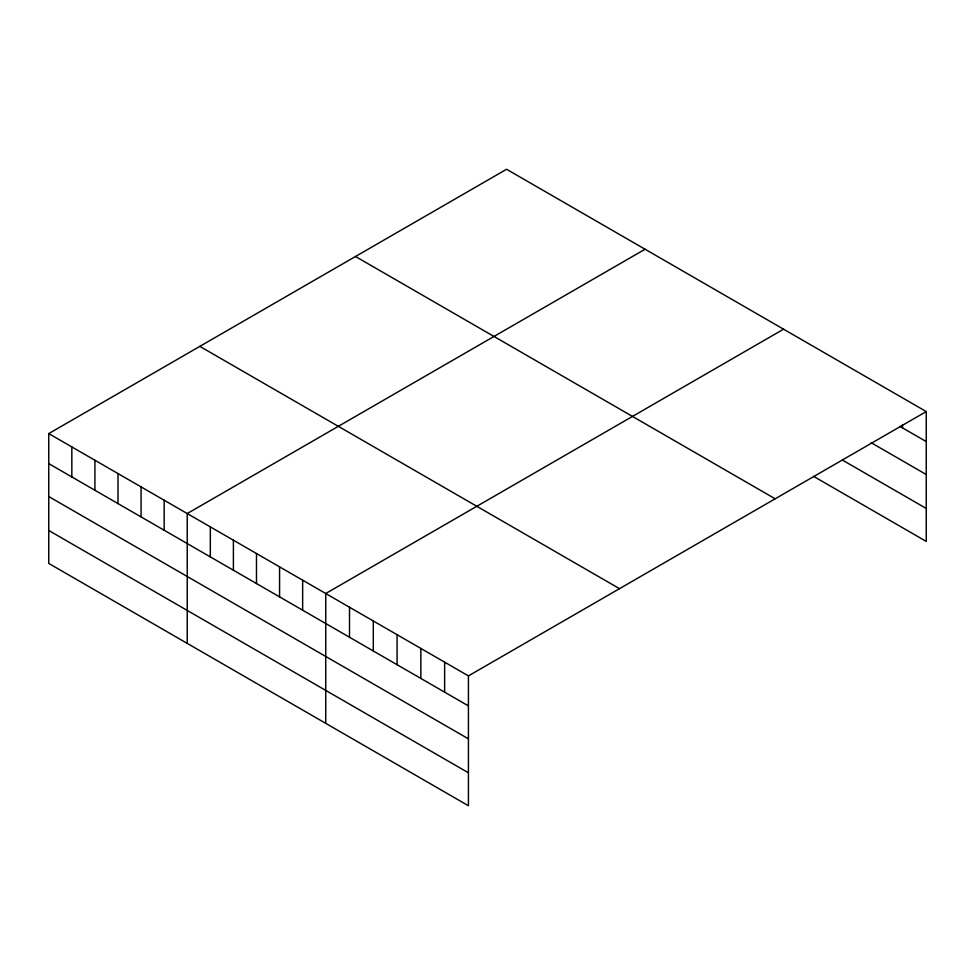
<?xml version="1.0" encoding="UTF-8"?>
<svg xmlns="http://www.w3.org/2000/svg" width="975" height="975" viewBox="0 0 975 975"><rect width="100%" height="100%" fill="white"/><g stroke="black" fill="none" stroke-linecap="round" stroke-linejoin="round"><path stroke-width="1.46" d="M48.75 433.595L468.427 675.894L468.427 805.728L48.75 563.428L48.75 433.595L506.573 169.272L926.25 411.572L926.25 541.405L813.601 476.361M645.072 249.234L187.237 513.557L187.237 643.39M783.559 329.197L325.735 593.519L325.735 723.34M468.427 675.894L926.25 411.572M899.962 426.404L926.25 441.577M871.175 442.723L926.25 474.52M842.388 460.042L926.25 508.462M355.497 256.498L775.162 498.798M199.838 346.369L619.503 588.668M48.75 463.612L468.427 705.9M48.75 496.543L468.427 738.843M48.75 530.485L468.427 772.785M902.472 424.844L902.472 427.842M444.637 662.171L444.637 692.177M420.859 648.436L420.859 678.442M397.081 634.701L397.081 664.718M373.291 620.977L373.291 650.983M349.513 607.242L349.513 637.248M302.652 580.186L302.652 610.192M279.569 566.865L279.569 596.871M256.486 553.532L256.486 583.55M233.403 540.211L233.403 570.217M210.32 526.89L210.32 556.896M164.166 500.236L164.166 530.242M141.083 486.903L141.083 516.908M117.999 473.582L117.999 503.587M94.916 460.249L94.916 490.254M71.833 446.928L71.833 476.933"/></g></svg>
